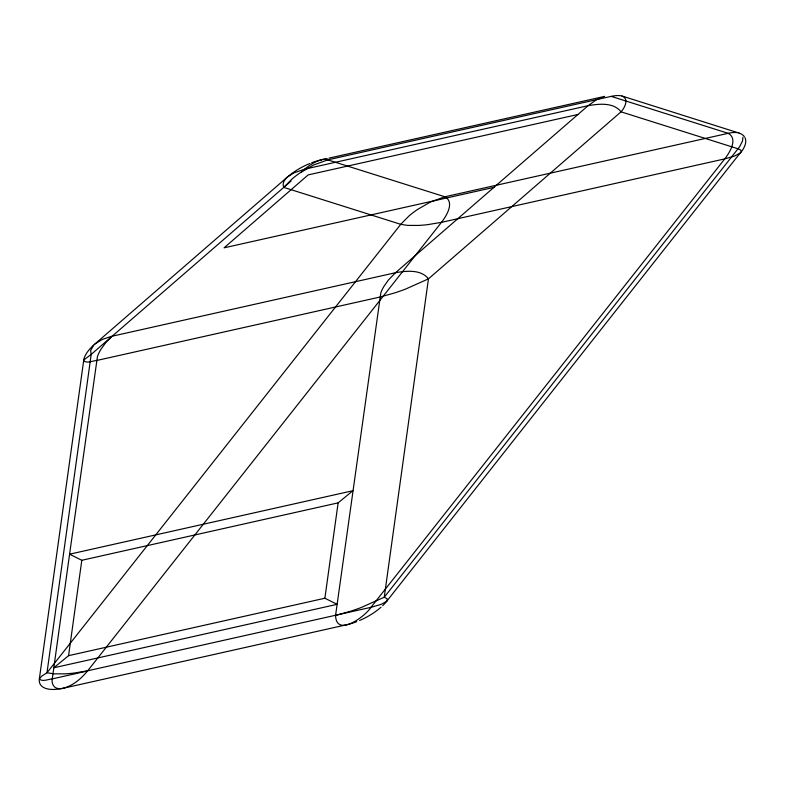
<?xml version="1.0" encoding="UTF-8"?>
<svg xmlns="http://www.w3.org/2000/svg" width="785" height="785" viewBox="0 0 785 785"><rect width="100%" height="100%" fill="white"/><g stroke="black" fill="none" stroke-linecap="round" stroke-linejoin="round"><path stroke-width="1.18" d="M328.925 158.148L604.695 96.369L596.423 99.734L588.093 105.69L395.512 272.719L388.447 279.98L383.816 286.564A65.508 28.613 -27 0 0 380.813 292.933L335.568 615.44C336.255 637.871 365.427 616.264 370.991 607.325L724.761 158.884C729.746 152.535 738.273 138.739 728.166 133.322L611.191 96.369L327.894 159.836L313.588 165.007L300.616 172.474A50.24 21.951 -27 0 0 291.981 179.039L283.777 187.38L91.197 354.408L83.76 360.001L39.348 678.917C42.164 682.253 48.425 679.094 52.271 678.897L87.596 670.979M69.59 554.19L81.807 560.284L338.129 502.861L352.887 490.723L69.59 554.19L52.271 678.897C51.3 683.097 53.606 688.317 58.375 688.553A13.698 5.986 -27 0 0 63.31 688.239L346.617 624.762A38.023 16.613 -27 0 0 356.743 621.661M69.688 553.415L97.428 356.635A65.391 28.564 -27 0 1 101.069 349.099L105.582 342.908L110.911 337.344M68.57 655.661L324.882 598.239L337.108 604.332L53.812 667.799L68.57 655.661L81.807 560.284M324.882 598.239L338.129 502.861M321.438 159.767A14.64 6.398 -27 0 1 327.836 159.875L444.869 196.78C454.966 202.196 446.449 215.993 441.464 222.351L87.694 670.783C80.757 679.26 71.553 687.071 60.416 688.798A38.033 16.613 -27 0 1 39.348 678.917L41.605 676.228L46.982 672.765L53.929 673.834L64.596 673.864A123.932 54.136 -27 0 0 73.761 673.108L87.694 670.783L370.991 607.325L381.206 604.352L386.662 601.33L741.266 151.613L740.716 150.092L738.508 148.934L621.033 111.833C613.556 102.109 598.837 103.836 588.093 105.69L304.796 169.148L293.816 172.916L287.467 176.998L94.877 344.026A38.033 16.613 -27 0 0 83.779 359.412M93.641 345.204L90.638 350.512L91.197 354.408L46.982 672.765L400.752 224.324L408.956 215.993A50.24 21.951 -27 0 1 417.591 209.428L430.563 201.961L444.869 196.78L728.166 133.322A23.628 10.323 -27 0 1 739.019 132.979M287.025 177.381C284.288 179.755 281.962 183.788 283.777 187.38L400.752 224.324L407.7 225.403L418.366 225.432A123.932 54.136 -27 0 0 427.54 224.667L441.464 222.351L724.761 158.884L734.279 156.176L740.314 153.006M284.16 187.056L291.098 181.031M301.568 171.954C308.633 165.233 317.238 159.679 327.139 158.55M94.877 344.026L102.344 339.424L110.921 336.49L395.512 272.719C406.257 270.864 420.976 269.137 428.453 278.861L384.248 597.218L361.002 607.6A120.91 52.811 -27 0 1 350.385 611.299L335.568 615.44M577.966 114.473L308.162 174.908L224.098 247.825L493.902 187.38M611.172 96.408A23.628 10.323 -27 0 1 622.044 96.025L737.341 132.528M621.965 96.084C629.452 98.625 624.674 107.928 621.033 111.833L428.453 278.861L405.207 289.243A120.91 52.811 -27 0 1 394.59 292.952L379.773 297.083L96.476 360.541C92.63 360.737 86.37 363.906 83.563 360.57M742.934 137.277L742.463 141.192L739.735 146.461A41.752 18.241 -27 0 1 738.018 148.777L384.248 597.218L387.162 598.759L387.044 600.917A38.023 16.613 -27 0 1 382.688 605.657M287.467 176.998A38.033 16.613 -27 0 1 309.957 163.457M311.674 162.78A38.033 16.613 -27 0 1 321.399 159.836M381.01 607.207A38.023 16.613 -27 0 1 359.599 620.503M744.955 137.63A38.033 16.613 -27 0 1 740.814 152.486M738.94 133.038A38.033 16.613 -27 0 1 744.376 136.659"/></g></svg>
